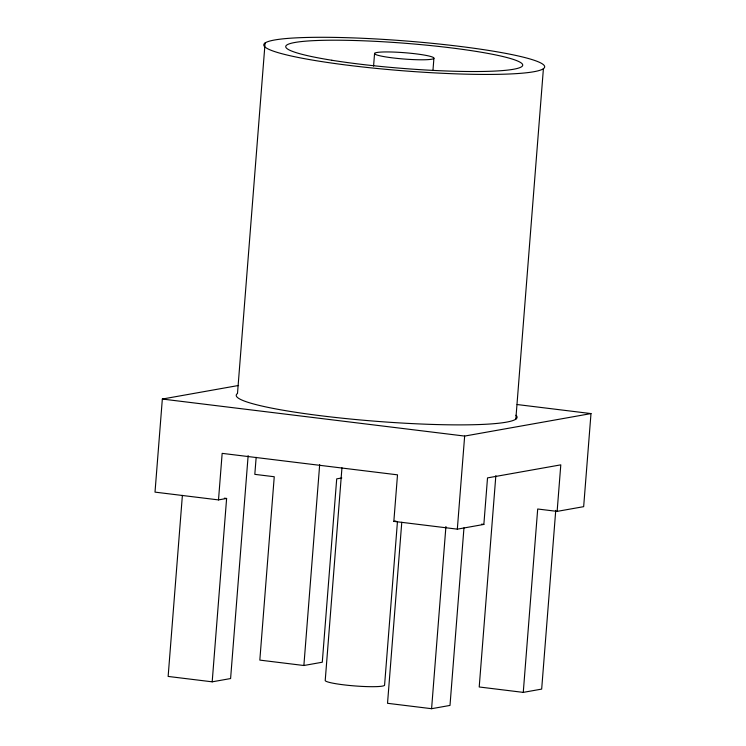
<?xml version="1.0" encoding="UTF-8"?>
<svg xmlns="http://www.w3.org/2000/svg" width="746" height="746" viewBox="0 0 746 746"><rect width="100%" height="100%" fill="white"/><g stroke="black" fill="none" stroke-linecap="round" stroke-linejoin="round"><path stroke-width="1.12" d="M238.589 385.468L162.339 399.045L155.009 492.127L218.503 499.904L226.616 498.459L212.19 681.825L168.139 676.435L182.388 495.381M218.503 499.904L222.159 453.363L397.506 474.838L393.841 521.379L457.326 529.156L483.856 524.429L487.52 477.897L560.796 464.851L557.131 511.383L537.698 509.005L523.263 692.381L479.212 686.982L495.848 475.65M265.082 43.026L237.498 393.478A140.854 14.967 4.5 0 0 376.226 421.294A140.854 14.967 4.5 0 0 515.943 415.242M248.148 455.61L230.598 678.552L212.19 681.825M256.158 457.335L254.815 474.353L274.248 476.741L259.822 660.107L303.874 665.507L322.281 662.224L336.707 478.857L341.789 477.953M303.874 665.507L319.68 464.618M341.957 467.779L325.237 680.268A29.812 3.171 4.5 0 0 353.138 685.798A29.812 3.171 4.5 0 0 384.572 685.266L397.459 521.538M373.569 66.124L374.576 53.367M432.997 69.956L433.911 58.365A29.812 3.171 4.5 0 0 390.941 51.987A29.812 3.171 4.5 0 0 387.883 57.246A29.812 3.171 4.5 0 0 433.911 58.365M401.777 522.256L387.528 703.301L431.589 708.7L449.997 705.427L463.965 527.851M431.589 708.7L445.921 526.49M457.326 529.156L464.655 436.074L590.991 413.582L583.661 506.665L557.131 511.383M515.822 419.149L543.405 68.697A140.854 14.967 4.5 0 0 350.909 37.822A140.854 14.967 4.5 0 0 318.411 61.069A140.854 14.967 4.5 0 0 543.405 68.697M555.742 510.376L541.671 689.099L523.263 692.381M393.841 521.379L395.874 521.016M517.137 404.537L590.991 413.582M162.339 399.045L464.655 436.074M481.571 524.149L483.856 524.429M224.359 498.179L226.616 498.459M331.83 60.258A118.838 12.626 4.5 0 0 521.65 66.692A118.838 12.626 4.5 0 0 359.246 40.648A118.838 12.626 4.5 0 0 331.83 60.258"/></g></svg>
